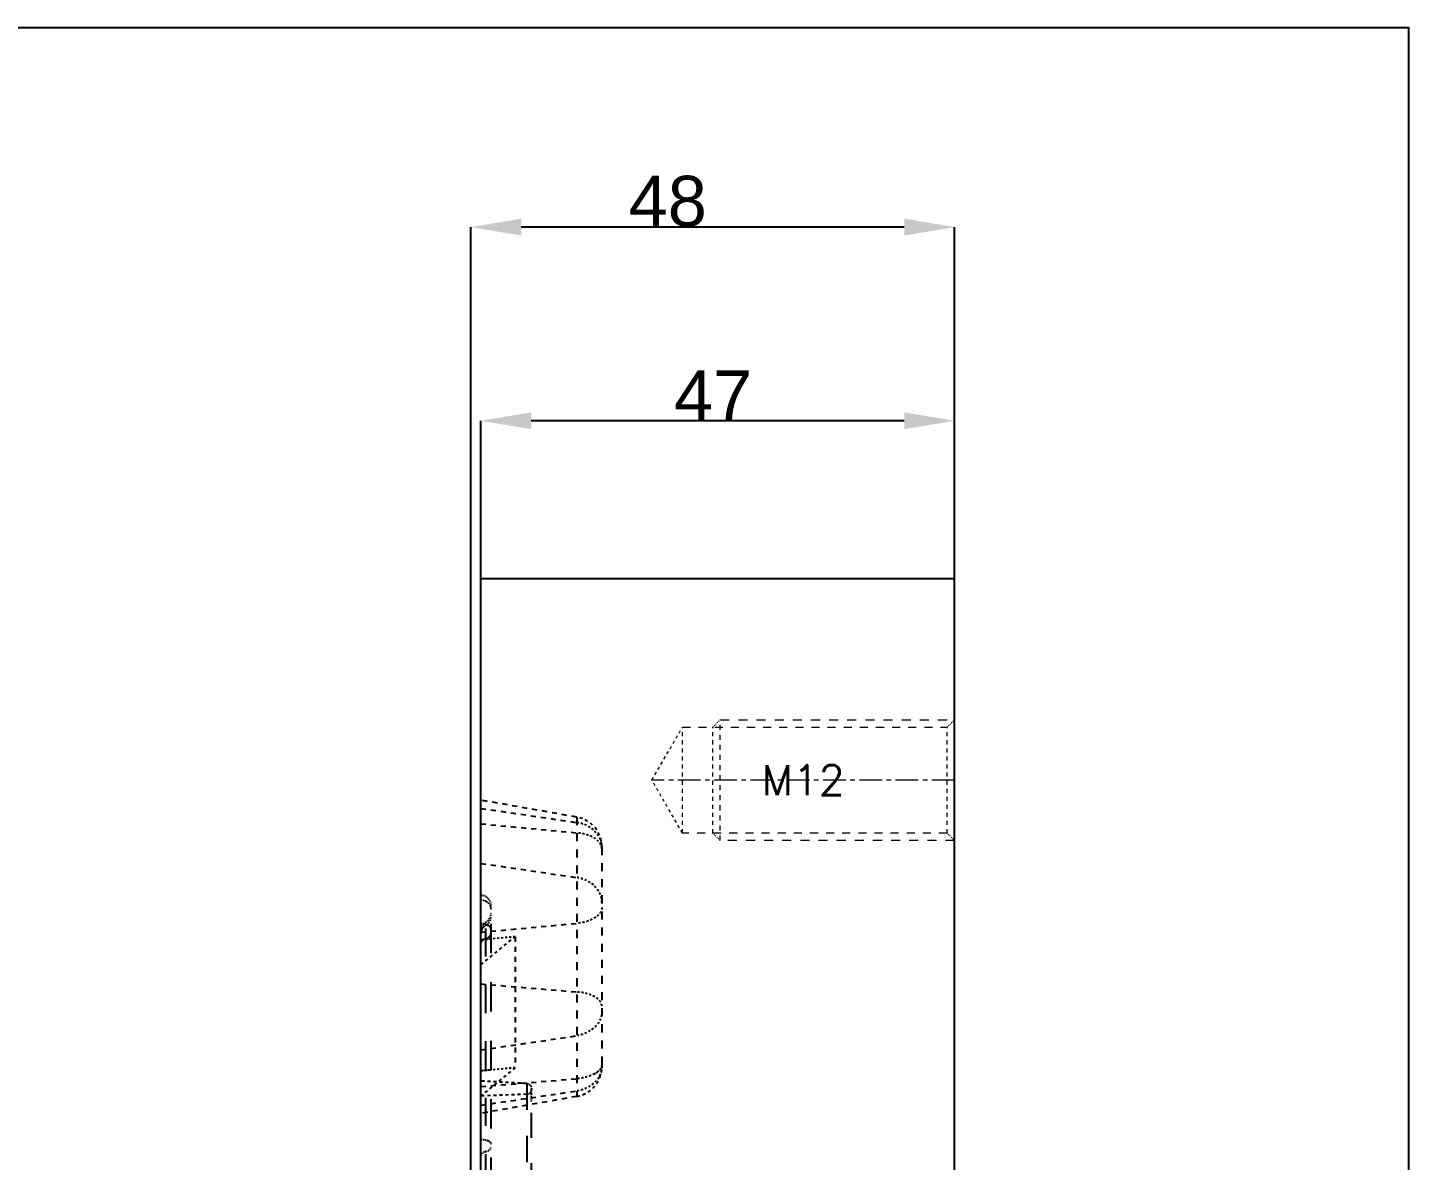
# Model space of a CAD drawing. Header units: millimetres. Extents: x 2660 to 3051, y 1419 to 1848.
# Drawn here: x 2913.6 to 3050.6, y 1736 to 1848.4 of the extents above; entities that cross this region are included whole.
import ezdxf
from ezdxf.enums import TextEntityAlignment as Align

# ---------------------------------------------------------------- set-up
doc = ezdxf.new("R2010")
doc.units = ezdxf.units.MM
doc.linetypes.add('CENTER', pattern=[0.6, 0.375, -0.075, 0.075, -0.075])
doc.linetypes.add('HIDDEN', pattern=[0.2, 0.1, -0.1])
doc.layers.add('DEFAULT_2', color=8, linetype='HIDDEN')
doc.layers.add('screw', color=33, linetype='Continuous', lineweight=13)
doc.styles.get("Standard").update_dxf_attribs({"font": 'arial.ttf'})
doc.styles.add('TXT', font='txt.shx', dxfattribs={"bigfont": 'gbcbig.shx'})
doc.dimstyles.new('副本 ISO-25-1', dxfattribs={"dimtxt": 5, "dimasz": 5, "dimexe": 0, "dimexo": 0, "dimgap": 0, "dimtad": 1, "dimtxsty": 'Standard', "dimcen": 0, "dimclrd": 4, "dimclre": 4, "dimclrt": 6, "dimazin": 0, "dimtfac": 1, "dimtofl": 0, "dimtmove": 0, "dimatfit": 3, "dimfxl": 0, "dimarcsym": 0})

# ---------------------------------------------------------------- blocks, each defined once
blk = doc.blocks.new('*D130')
at = {"color": 4, "linetype": 'Continuous', "lineweight": -2, "transparency": 16777216}
for p, q in [((2957.59, 1715.22), (2957.59, 1828.6)), ((3000.59, 1828.6), (2962.59, 1828.6)), ((3005.59, 1793.72), (3005.59, 1828.6))]:
    blk.add_line(p, q, dxfattribs=at)
at = {"color": 4, "transparency": 16777216}
for points in [[(2962.59, 1829.44), (2962.59, 1827.77), (2957.59, 1828.6)], [(3000.59, 1829.44), (3000.59, 1827.77), (3005.59, 1828.6)]]:
    blk.add_solid(points, dxfattribs=at)
at = {"layer": 'Defpoints', "color": 0, "transparency": 16777216}
for p in [(2957.59, 1828.6), (3005.59, 1793.72), (2957.59, 1715.22)]:
    blk.add_point(p, dxfattribs=at)
at = {"color": 6, "transparency": 16777216, "insert": (2977.13, 1831.16), "char_height": 5, "attachment_point": 5}
blk.add_mtext('48', dxfattribs=at)
blk = doc.blocks.new('*D131')
at = {"color": 4, "linetype": 'Continuous', "lineweight": -2, "transparency": 16777216}
for p, q in [((2958.59, 1793.72), (2958.59, 1809.38)), ((3000.59, 1809.38), (2963.59, 1809.38)), ((3005.59, 1791.65), (3005.59, 1809.38))]:
    blk.add_line(p, q, dxfattribs=at)
at = {"color": 4, "transparency": 16777216}
for points in [[(2963.59, 1810.22), (2963.59, 1808.55), (2958.59, 1809.38)], [(3000.59, 1810.22), (3000.59, 1808.55), (3005.59, 1809.38)]]:
    blk.add_solid(points, dxfattribs=at)
at = {"layer": 'Defpoints', "color": 0, "transparency": 16777216}
for p in [(2958.59, 1809.38), (2958.59, 1793.72), (3005.59, 1791.65)]:
    blk.add_point(p, dxfattribs=at)
at = {"color": 6, "transparency": 16777216, "insert": (2981.63, 1811.88), "char_height": 5, "attachment_point": 5}
blk.add_mtext('47', dxfattribs=at)

msp = doc.modelspace()

# ---------------------------------------------------------------- linework, layer by layer
at = {"color": 7, "linetype": 'Continuous'}
for p, q in [((2958.592, 1473.721), (2958.592, 1793.721)), ((2958.592, 1793.721), (3005.587, 1793.721)), ((3005.587, 1473.721), (3005.587, 1793.721))]:
    msp.add_line(p, q, dxfattribs=at)
msp.add_lwpolyline([(2659.945, 1848.4), (3050.602, 1848.4), (3050.602, 1418.513), (2659.945, 1418.513)], close=True)
at = {"layer": 'DEFAULT_2', "color": 8, "linetype": 'HIDDEN', "ltscale": 5}
for p, q in [((2968.112, 1770.054), (2958.592, 1771.733)), ((2958.592, 1770.922), (2968.112, 1769.515)), ((2958.592, 1769.384), (2968.112, 1768.494)), ((2958.592, 1765.461), (2968.112, 1764.055)), ((2958.592, 1758.624), (2968.112, 1759.513)), ((2961.991, 1758.185), (2961.991, 1745.186)), ((2958.592, 1753.495), (2968.112, 1752.703)), ((2958.592, 1746.947), (2968.112, 1748.354)), ((2958.592, 1743.311), (2968.112, 1744.098)), ((2958.592, 1741.466), (2968.112, 1742.873)), ((2968.112, 1742.334), (2958.592, 1740.655))]:
    msp.add_line(p, q, dxfattribs=at)
at = {"layer": 'DEFAULT_2', "color": 8, "linetype": 'HIDDEN', "ltscale": 8}
for p, q in [((2968.112, 1770.054), (2968.112, 1742.334)), ((2970.592, 1767.091), (2970.592, 1745.3))]:
    msp.add_line(p, q, dxfattribs=at)
at = {"layer": 'DEFAULT_2', "color": 8, "linetype": 'HIDDEN', "ltscale": 29}
msp.add_line((2959.597, 1536.161), (2959.597, 1761.281), dxfattribs=at)
at = {"layer": 'DEFAULT_2', "color": 8, "linetype": 'HIDDEN', "ltscale": 28}
msp.add_line((2959.094, 1537.804), (2959.094, 1759.639), dxfattribs=at)
at = {"layer": 'DEFAULT_2', "color": 8, "linetype": 'HIDDEN', "ltscale": 2}
for p, q in [((2961.991, 1758.185), (2958.592, 1757.858)), ((2961.991, 1758.185), (2959.689, 1757.964)), ((2961.991, 1745.186), (2958.592, 1744.858)), ((2961.991, 1745.186), (2959.597, 1744.955))]:
    msp.add_line(p, q, dxfattribs=at)
at = {"layer": 'DEFAULT_2', "color": 8, "linetype": 'HIDDEN', "ltscale": 3}
for p, q in [((2958.592, 1755.4), (2961.991, 1758.185)), ((2961.991, 1745.186), (2958.592, 1742.392)), ((2963.14, 1743.613), (2958.592, 1743.851)), ((2963.132, 1742.541), (2958.592, 1742.382))]:
    msp.add_line(p, q, dxfattribs=at)
at = {"layer": 'DEFAULT_2', "color": 8, "linetype": 'HIDDEN', "ltscale": 0.05}
msp.add_line((2958.665, 1757.865), (2958.592, 1757.858), dxfattribs=at)
at = {"layer": 'DEFAULT_2', "color": 8, "linetype": 'HIDDEN', "ltscale": 0.7}
for p, q in [((2959.689, 1757.964), (2958.665, 1757.865)), ((2959.597, 1744.955), (2958.592, 1744.858))]:
    msp.add_line(p, q, dxfattribs=at)
at = {"layer": 'DEFAULT_2', "color": 8, "linetype": 'HIDDEN', "ltscale": 26}
msp.add_line((2963.14, 1743.613), (2963.14, 1542.683), dxfattribs=at)
at = {"layer": 'DEFAULT_2', "color": 8, "linetype": 'HIDDEN', "ltscale": 25}
msp.add_line((2963.615, 1543.219), (2963.615, 1743.077), dxfattribs=at)
at = {"layer": 'DEFAULT_2', "color": 8, "linetype": 'HIDDEN', "ltscale": 0.2}
for p, q in [((2963.615, 1742.617), (2963.615, 1742.876)), ((2963.615, 1742.277), (2963.615, 1742.49))]:
    msp.add_line(p, q, dxfattribs=at)
at = {"layer": 'DEFAULT_2', "color": 8, "linetype": 'HIDDEN', "ltscale": 0.09}
msp.add_line((2963.615, 1742.49), (2963.615, 1742.617), dxfattribs=at)
at = {"layer": 'DEFAULT_2', "color": 8, "linetype": 'HIDDEN', "ltscale": 0.3}
msp.add_line((2963.615, 1741.824), (2963.615, 1742.277), dxfattribs=at)
at = {"layer": 'DEFAULT_2', "color": 8, "linetype": 'HIDDEN', "ltscale": 3}
for centre, start, end in [((2967.592, 1767.1), 0, 80), ((2967.592, 1745.288), 280, 0)]:
    msp.add_arc(centre, 3, start, end, dxfattribs=at)
at = {"layer": 'DEFAULT_2', "color": 8, "linetype": 'HIDDEN', "ltscale": 0.04}
for centre, start, end in [((2968.52, 1767.04), 0.00098, 1.58042), ((2968.52, 1745.348), 358.41814, 359.99902)]:
    msp.add_arc(centre, 2.072, start, end, dxfattribs=at)
at = {"layer": 'DEFAULT_2', "color": 8, "linetype": 'HIDDEN'}
msp.add_arc((2958.592, 1761.281), 1.005, 0, 90, dxfattribs=at)
at = {"layer": 'DEFAULT_2', "color": 8, "linetype": 'HIDDEN', "ltscale": 0.7}
for centre, start, end in [((2958.592, 1760.51), 300, 360), ((2959.597, 1758.769), 120, 180)]:
    msp.add_arc(centre, 1.005, start, end, dxfattribs=at)
at = {"layer": 'DEFAULT_2', "color": 8, "linetype": 'HIDDEN', "ltscale": 0.2}
for centre, radius, start, end in [((2959.482, 1758.514), 0.891, 158.9528, 179.97931), ((2959.566, 1758.464), 0.991, 118.59166, 138.24071)]:
    msp.add_arc(centre, radius, start, end, dxfattribs=at)
at = {"layer": 'DEFAULT_2', "color": 8, "linetype": 'HIDDEN', "ltscale": 0.08}
msp.add_arc((2958.587, 1757.736), 1.745, 76.77921, 80.55381, dxfattribs=at)
at = {"layer": 'DEFAULT_2', "color": 8, "linetype": 'HIDDEN', "ltscale": 0.4}
msp.add_arc((2963.114, 1743.043), 0.503, 272.0102, 337.93408, dxfattribs=at)
at = {"layer": 'DEFAULT_2', "color": 8, "linetype": 'HIDDEN', "ltscale": 2}
for points, knots in [([(2970.592, 1767.04), (2970.592, 1767.333), (2970.461, 1767.938), (2969.915, 1768.71), (2969.1, 1769.271), (2968.45, 1769.465), (2968.112, 1769.515)], [0, 0, 0, 0, 0.2314367, 0.4733056, 0.7303375, 1, 1, 1, 1]), ([(2970.592, 1766.927), (2970.592, 1767.118), (2970.429, 1767.546), (2969.86, 1768.013), (2969.062, 1768.349), (2968.443, 1768.463), (2968.112, 1768.494)], [0, 0, 0, 0, 0.1819287, 0.4063721, 0.6835804, 1, 1, 1, 1]), ([(2970.592, 1761.579), (2970.592, 1761.872), (2970.461, 1762.477), (2969.915, 1763.249), (2969.1, 1763.811), (2968.45, 1764.005), (2968.112, 1764.055)], [0, 0, 0, 0, 0.2314367, 0.4733056, 0.7303375, 1, 1, 1, 1]), ([(2970.592, 1761.078), (2970.592, 1760.887), (2970.429, 1760.459), (2969.86, 1759.993), (2969.062, 1759.657), (2968.443, 1759.544), (2968.112, 1759.513)], [0, 0, 0, 0, 0.1818064, 0.4062148, 0.6834742, 1, 1, 1, 1]), ([(2970.592, 1751.309), (2970.592, 1751.481), (2970.47, 1751.758), (2970.184, 1752.035), (2969.754, 1752.318), (2969.055, 1752.575), (2968.442, 1752.675), (2968.112, 1752.703)], [0, 0, 0, 0, 0.1697364, 0.2730514, 0.3917839, 0.6737238, 1, 1, 1, 1]), ([(2970.592, 1750.829), (2970.592, 1750.536), (2970.461, 1749.931), (2969.915, 1749.159), (2969.1, 1748.597), (2968.45, 1748.403), (2968.112, 1748.354)], [0, 0, 0, 0, 0.2314367, 0.4733056, 0.7303375, 1, 1, 1, 1]), ([(2970.592, 1745.483), (2970.592, 1745.312), (2970.47, 1745.036), (2970.184, 1744.762), (2969.754, 1744.48), (2969.054, 1744.225), (2968.442, 1744.125), (2968.112, 1744.098)], [0, 0, 0, 0, 0.1691033, 0.2722754, 0.3909883, 0.6731954, 1, 1, 1, 1]), ([(2970.592, 1745.348), (2970.592, 1745.055), (2970.461, 1744.45), (2969.915, 1743.678), (2969.1, 1743.117), (2968.45, 1742.922), (2968.112, 1742.873)], [0, 0, 0, 0, 0.2314367, 0.4733056, 0.7303375, 1, 1, 1, 1])]:
    msp.add_open_spline(points, degree=3, knots=knots, dxfattribs=at)
at = {"layer": 'DEFAULT_2', "color": 8, "linetype": 'HIDDEN'}
msp.add_open_spline([(2958.592, 1761.833), (2958.722, 1761.833), (2958.983, 1761.785), (2959.317, 1761.576), (2959.543, 1761.261), (2959.597, 1761.009), (2959.597, 1760.885)], degree=3, knots=[0, 0, 0, 0, 0.2566567, 0.5094657, 0.756731, 1, 1, 1, 1], dxfattribs=at)
at = {"layer": 'DEFAULT_2', "color": 8, "linetype": 'HIDDEN', "ltscale": 0.3}
for points in [[(2958.592, 1761.833), (2958.722, 1761.833), (2958.855, 1761.809), (2958.976, 1761.761)], [(2959.52, 1761.248), (2959.57, 1761.135), (2959.597, 1761.009), (2959.597, 1760.885)]]:
    msp.add_open_spline(points, degree=3, dxfattribs=at)
at = {"layer": 'DEFAULT_2', "color": 8, "linetype": 'HIDDEN', "ltscale": 0.5}
for points, knots in [([(2958.976, 1761.761), (2959.096, 1761.714), (2959.317, 1761.576), (2959.47, 1761.363), (2959.52, 1761.248)], [0, 0, 0, 0, 0.5055429, 1, 1, 1, 1]), ([(2959.094, 1758.016), (2959.023, 1757.994), (2958.892, 1757.938), (2958.689, 1757.804), (2958.592, 1757.637), (2958.592, 1757.534)], [0, 0, 0, 0, 0.3040163, 0.5778033, 1, 1, 1, 1]), ([(2959.094, 1758.016), (2959.165, 1758.039), (2959.296, 1758.094), (2959.499, 1758.228), (2959.597, 1758.395), (2959.597, 1758.498)], [0, 0, 0, 0, 0.3039812, 0.5777559, 1, 1, 1, 1]), ([(2970.411, 1745.002), (2970.38, 1744.962), (2970.23, 1744.794), (2970.042, 1744.664), (2969.89, 1744.579)], [0, 0, 0, 0, 0.2247002, 1, 1, 1, 1]), ([(2959.094, 1736.864), (2959.024, 1736.846), (2958.825, 1736.782), (2958.591, 1736.612), (2958.592, 1736.464)], [0, 0, 0, 0, 0.3291243, 1, 1, 1, 1]), ([(2959.094, 1736.864), (2959.024, 1736.846), (2958.825, 1736.782), (2958.592, 1736.612), (2958.592, 1736.464)], [0, 0, 0, 0, 0.329108, 1, 1, 1, 1]), ([(2959.094, 1736.864), (2959.164, 1736.883), (2959.363, 1736.947), (2959.597, 1737.117), (2959.597, 1737.265)], [0, 0, 0, 0, 0.3290575, 1, 1, 1, 1])]:
    msp.add_open_spline(points, degree=3, knots=knots, dxfattribs=at)
at = {"layer": 'DEFAULT_2', "color": 8, "linetype": 'HIDDEN', "ltscale": 0.7}
for points in [[(2959.094, 1759.335), (2959.242, 1759.416), (2959.5, 1759.653), (2959.597, 1759.992), (2959.597, 1760.157)], [(2959.094, 1759.335), (2958.946, 1759.255), (2958.688, 1759.017), (2958.592, 1758.678), (2958.592, 1758.514)]]:
    msp.add_open_spline(points, degree=3, knots=[0, 0, 0, 0, 0.5064349, 1, 1, 1, 1], dxfattribs=at)
at = {"layer": 'DEFAULT_2', "color": 8, "linetype": 'HIDDEN', "ltscale": 0.9}
msp.add_open_spline([(2958.592, 1759.482), (2958.716, 1759.482), (2958.963, 1759.45), (2959.346, 1759.337), (2959.597, 1759.089), (2959.597, 1758.925)], degree=3, knots=[0, 0, 0, 0, 0.3055708, 0.5990147, 1, 1, 1, 1], dxfattribs=at)
at = {"layer": 'DEFAULT_2', "color": 8, "linetype": 'HIDDEN', "ltscale": 0.2}
for points in [[(2958.873, 1759.458), (2958.78, 1759.473), (2958.686, 1759.482), (2958.592, 1759.482)], [(2958.827, 1759.124), (2958.753, 1759.04), (2958.692, 1758.942), (2958.652, 1758.838)], [(2959.094, 1759.335), (2959.194, 1759.39), (2959.286, 1759.462), (2959.361, 1759.547)], [(2963.553, 1743.355), (2963.599, 1743.272), (2963.622, 1743.172), (2963.615, 1743.077)]]:
    msp.add_open_spline(points, degree=3, dxfattribs=at)
for points, knots in [([(2959.519, 1759.135), (2959.506, 1759.152), (2959.448, 1759.222), (2959.374, 1759.278), (2959.313, 1759.313)], [0, 0, 0, 0, 0.2279466, 1, 1, 1, 1]), ([(2959.597, 1758.925), (2959.597, 1758.942), (2959.589, 1759.018), (2959.553, 1759.088), (2959.519, 1759.135)], [0, 0, 0, 0, 0.2273275, 1, 1, 1, 1]), ([(2958.827, 1757.892), (2958.809, 1757.88), (2958.743, 1757.833), (2958.685, 1757.774), (2958.653, 1757.725)], [0, 0, 0, 0, 0.2714877, 1, 1, 1, 1]), ([(2959.094, 1758.016), (2959.07, 1758.008), (2958.977, 1757.976), (2958.888, 1757.932), (2958.827, 1757.892)], [0, 0, 0, 0, 0.2589409, 1, 1, 1, 1]), ([(2959.094, 1758.016), (2959.118, 1758.024), (2959.211, 1758.057), (2959.3, 1758.101), (2959.361, 1758.141)], [0, 0, 0, 0, 0.2589257, 1, 1, 1, 1])]:
    msp.add_open_spline(points, degree=3, knots=knots, dxfattribs=at)
at = {"layer": 'DEFAULT_2', "color": 8, "linetype": 'HIDDEN', "ltscale": 0.1}
msp.add_open_spline([(2958.653, 1757.725), (2958.643, 1757.709), (2958.61, 1757.651), (2958.592, 1757.583), (2958.592, 1757.534)], degree=3, knots=[0, 0, 0, 0, 0.2694782, 1, 1, 1, 1], dxfattribs=at)
at = {"layer": 'DEFAULT_2', "color": 8, "linetype": 'HIDDEN', "ltscale": 0.3}
msp.add_open_spline([(2959.361, 1758.141), (2959.429, 1758.185), (2959.544, 1758.285), (2959.597, 1758.432), (2959.597, 1758.498)], degree=3, knots=[0, 0, 0, 0, 0.5537465, 1, 1, 1, 1], dxfattribs=at)
at = {"layer": 'DEFAULT_2', "color": 8, "linetype": 'HIDDEN', "ltscale": 0.4}
for points, knots in [([(2970.592, 1745.483), (2970.592, 1745.442), (2970.575, 1745.269), (2970.492, 1745.107), (2970.411, 1745.002)], [0, 0, 0, 0, 0.2362234, 1, 1, 1, 1]), ([(2963.14, 1743.613), (2963.224, 1743.609), (2963.392, 1743.556), (2963.513, 1743.428), (2963.553, 1743.355)], [0, 0, 0, 0, 0.5000214, 1, 1, 1, 1])]:
    msp.add_open_spline(points, degree=3, knots=knots, dxfattribs=at)
at = {"layer": 'DEFAULT_2', "color": 8, "linetype": 'HIDDEN', "ltscale": 0.1}
msp.add_open_spline([(2963.58, 1742.854), (2963.604, 1742.913), (2963.617, 1742.979), (2963.617, 1743.043)], degree=3, dxfattribs=at)
at = {"layer": 'DEFAULT_2', "color": 8, "linetype": 'HIDDEN', "ltscale": 0.06}
msp.add_open_spline([(2963.612, 1742.994), (2963.612, 1743.002), (2963.612, 1743.03), (2963.614, 1743.058), (2963.615, 1743.077)], degree=3, knots=[0, 0, 0, 0, 0.294374, 1, 1, 1, 1], dxfattribs=at)
at = {"layer": 'DEFAULT_2', "color": 8, "linetype": 'HIDDEN', "ltscale": 0.07}
msp.add_open_spline([(2963.615, 1742.895), (2963.614, 1742.928), (2963.612, 1742.961), (2963.612, 1742.994)], degree=3, dxfattribs=at)
at = {"layer": 'DEFAULT_2', "color": 8, "linetype": 'HIDDEN', "ltscale": 0.8}
msp.add_open_spline([(2958.592, 1738.081), (2958.716, 1738.081), (2958.962, 1738.055), (2959.324, 1737.968), (2959.597, 1737.766), (2959.597, 1737.619)], degree=3, knots=[0, 0, 0, 0, 0.3203645, 0.6231006, 1, 1, 1, 1], dxfattribs=at)
at = {"layer": 'DEFAULT_2', "color": 8, "linetype": 'HIDDEN', "ltscale": 0.6}
msp.add_open_spline([(2958.97, 1738.045), (2959.058, 1738.029), (2959.221, 1737.987), (2959.456, 1737.876), (2959.597, 1737.72), (2959.597, 1737.619)], degree=3, knots=[0, 0, 0, 0, 0.3379968, 0.6215412, 1, 1, 1, 1], dxfattribs=at)
at = {"layer": 'screw', "color": 92, "linetype": 'HIDDEN', "ltscale": 0.8}
for p, q in [((2981.587, 1778.971), (2982.337, 1779.721)), ((2982.337, 1767.721), (2981.587, 1768.471))]:
    msp.add_line(p, q, dxfattribs=at)
at = {"layer": 'screw', "color": 92, "linetype": 'HIDDEN', "ltscale": 9}
for p, q in [((2982.337, 1779.721), (3005.587, 1779.721)), ((3005.587, 1767.721), (2982.337, 1767.721))]:
    msp.add_line(p, q, dxfattribs=at)
at = {"layer": 'screw', "color": 92, "linetype": 'HIDDEN', "ltscale": 5}
msp.add_line((2982.337, 1767.721), (2982.337, 1779.721), dxfattribs=at)
at = {"layer": 'screw', "linetype": 'HIDDEN', "ltscale": 0.8}
for p, q in [((3004.837, 1778.971), (3005.587, 1779.721)), ((3005.587, 1767.721), (3004.837, 1768.471))]:
    msp.add_line(p, q, dxfattribs=at)
at = {"layer": 'screw', "linetype": 'HIDDEN', "ltscale": 3}
for p, q in [((2975.556, 1773.721), (2978.587, 1778.971)), ((2978.587, 1768.471), (2975.556, 1773.721))]:
    msp.add_line(p, q, dxfattribs=at)
at = {"layer": 'screw', "linetype": 'HIDDEN', "ltscale": 8}
for p, q in [((2978.587, 1778.971), (3004.837, 1778.971)), ((3004.837, 1768.471), (2978.587, 1768.471))]:
    msp.add_line(p, q, dxfattribs=at)
at = {"layer": 'screw', "linetype": 'HIDDEN', "ltscale": 4}
for p, q in [((2978.587, 1768.471), (2978.587, 1778.971)), ((3004.837, 1768.471), (3004.837, 1778.971))]:
    msp.add_line(p, q, dxfattribs=at)
at = {"layer": 'screw', "color": 92, "linetype": 'HIDDEN', "ltscale": 4}
msp.add_line((2981.587, 1768.471), (2981.587, 1778.971), dxfattribs=at)
at = {"layer": 'screw', "color": 1, "linetype": 'CENTER', "ltscale": 6}
msp.add_line((3005.587, 1773.721), (2975.556, 1773.721), dxfattribs=at)

# ---------------------------------------------------------------- texts
at = {"layer": 'screw', "color": 222, "linetype": 'HIDDEN', "ltscale": 0.746373, "style": 'TXT'}
msp.add_text('M12', height=3, dxfattribs=at).set_placement((2990.571, 1773.721), align=Align.MIDDLE)

# ---------------------------------------------------------------- dimensions: what is measured, and where the dimension line sits
for base, p1, p2, picture, middle in [((2957.586, 1828.603), (3005.587, 1793.721), (2957.586, 1715.218), '*D130', (2977.127, 1828.603)), ((2958.5915, 1809.384), (3005.5868, 1791.6516), (2958.5915, 1793.7214), '*D131', (2981.6272, 1809.384))]:
    dim = msp.add_linear_dim(base=base, p1=p1, p2=p2, dimstyle='副本 ISO-25-1', override={"dimfxl": 1.25, "dimarcsym": 1})
    dim.commit()
    dim.dimension.update_dxf_attribs({"geometry": picture, "text_midpoint": middle, "dimtype": 160})

doc.saveas('drawing.dxf')
